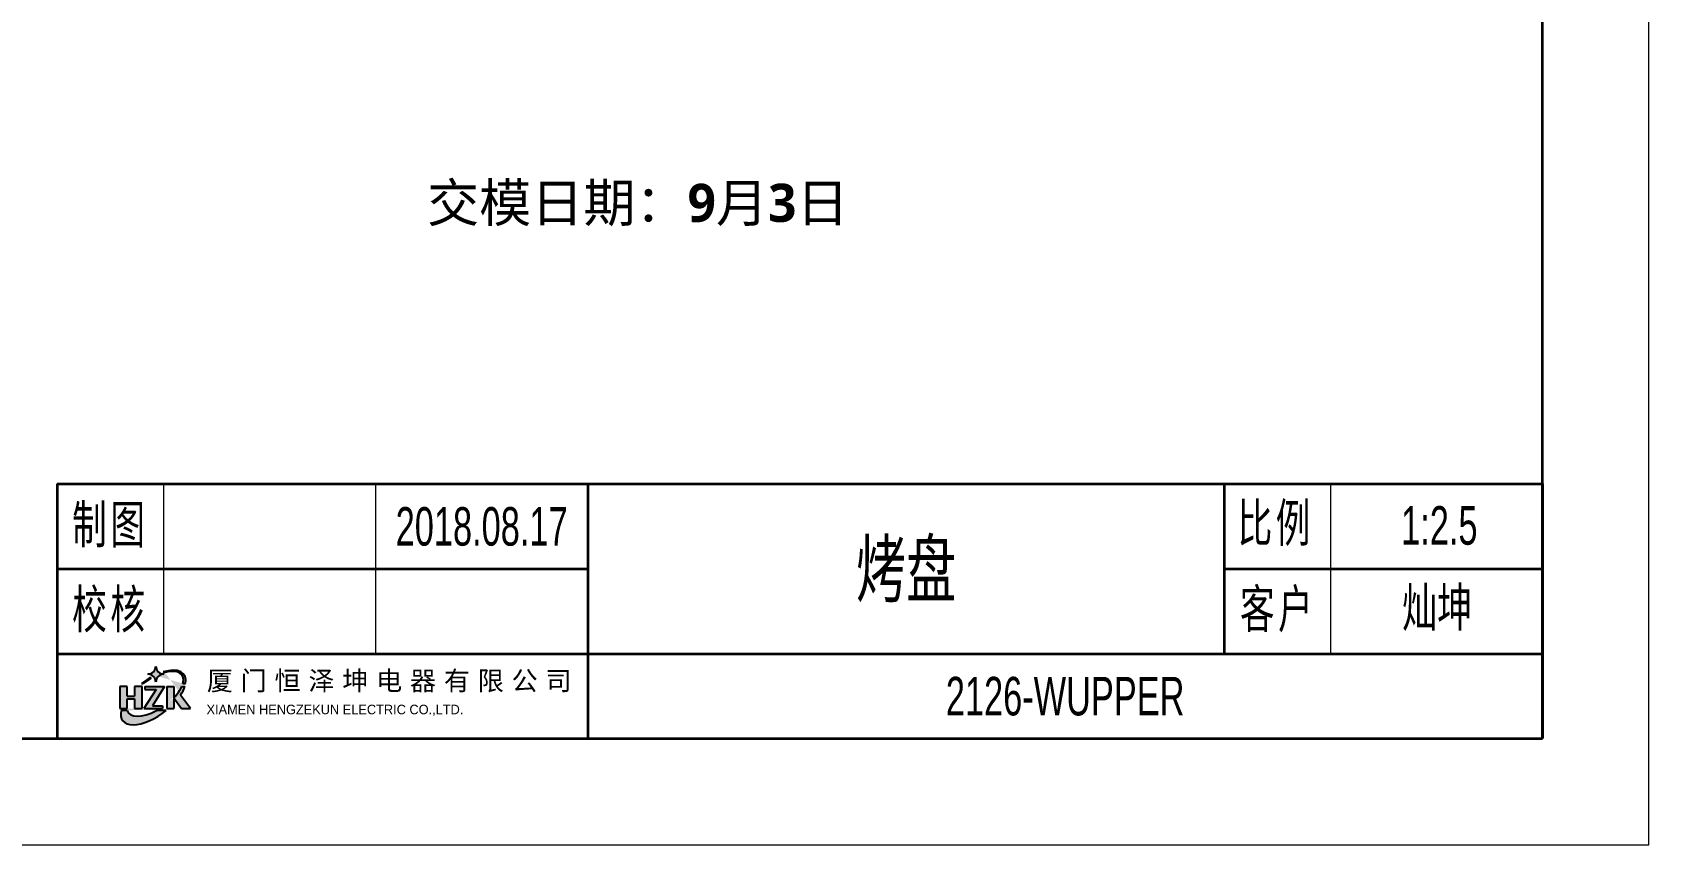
# Model space of a CAD drawing. Header units: millimetres. Extents: x -1286 to 291, y 5350 to 5880.
# Drawn here: x -924.8 to -544, y 5355 to 5546.4 of the extents above; entities that cross this region are included whole.
import ezdxf
from ezdxf.enums import TextEntityAlignment as Align

# ---------------------------------------------------------------- set-up
doc = ezdxf.new("R2010")
doc.units = ezdxf.units.MM
for name, color, linetype, lineweight in [('文字层', 3, 'Continuous', 18), ('粗实线层', 7, 'Continuous', 35), ('细实线层', 7, 'Continuous', 18)]:
    doc.layers.add(name, color=color, linetype=linetype, lineweight=lineweight)
doc.styles.add('标准', font='FSGB2312.ttf', dxfattribs={"width": 0.667})

# ---------------------------------------------------------------- blocks, each defined once
blk = doc.blocks.new('A4图框')
at = {"layer": '粗实线层'}
for p, q in [((138.5, -95), (138.5, 95)), ((-138.5, -95), (138.5, -95))]:
    blk.add_line(p, q, dxfattribs=at)
at = {"layer": '细实线层'}
for p, q in [((148.5, -105), (148.5, 105)), ((-148.5, -105), (148.5, -105))]:
    blk.add_line(p, q, dxfattribs=at)
at = {"layer": '文字层', "style": '标准', "width": 0.667}
blk.add_attdef('图纸编号', text='', height=5.19, rotation=180, dxfattribs=at).set_placement((-113.41, 90), align=Align.MIDDLE_CENTER)
blk = doc.blocks.new('A4标题栏')
h = blk.add_hatch(color=3)
h.dxf.hatch_style = 1
h.paths.add_polyline_path([(-132, 4.92), (-132.71, 4.92), (-132.71, 4.01), (-133.41, 4.01), (-133.41, 4.92), (-134.11, 4.92), (-134.11, 2.82), (-133.41, 2.82), (-133.41, 3.73), (-132.71, 3.73), (-132.71, 2.82), (-132, 2.82)])
h.paths.add_polyline_path([(-129.9, 4.92), (-131.74, 4.92), (-131.74, 4.64), (-130.67, 4.64), (-131.83, 2.82), (-130.07, 2.82), (-130.07, 3.1), (-131.02, 3.1)])
h.paths.add_polyline_path([(-129.02, 4.92), (-129.67, 4.92), (-129.67, 2.82), (-129.02, 2.82)])
edge = h.paths.add_edge_path()
edge.add_ellipse((-130.95, 3.87), major_axis=(-2.89, -2.17), ratio=0.475526, start_angle=127.0084, end_angle=146.5686)
edge.add_line((-127.97, 4.92), (-128.25, 4.92))
edge.add_ellipse((-130.78, 4.22), major_axis=(-2.55, -1.75), ratio=0.462381, start_angle=113.418, end_angle=143.4361, ccw=False)
edge.add_line((-129.02, 3.83), (-128.29, 2.82))
edge.add_line((-128.29, 2.82), (-127.44, 2.82))
edge.add_line((-127.44, 2.82), (-128.39, 4.08))
h.paths.add_polyline_path([(-129.95, 6.08, -0.414214), (-130.71, 6.84, -0.414214), (-131.47, 6.08, -0.414214), (-130.71, 5.32, -0.414214)])
h = blk.add_hatch(color=3)
h.dxf.hatch_style = 1
edge = h.paths.add_edge_path()
edge.add_ellipse((-130.78, 4.22), major_axis=(-2.55, -1.75), ratio=0.462381, start_angle=259.9884, end_angle=277.0287, ccw=False)
edge.add_arc((-131.47, 5.32), 0.495, 47.0815, 59.7575)
edge.add_ellipse((-130.95, 3.87), major_axis=(-2.89, -2.17), ratio=0.475526, start_angle=255.3223, end_angle=271.8023)
edge.add_line((-132.07, 5.18), (-131.89, 5.18))
edge = h.paths.add_edge_path()
edge.add_ellipse((-130.95, 3.87), major_axis=(-2.89, -2.17), ratio=0.475526, start_angle=152.9499, end_angle=232.8461)
edge.add_arc((-129.74, 6.93), 0.709, 246.2468, 261.3719)
edge.add_ellipse((-130.78, 4.22), major_axis=(-2.55, -1.75), ratio=0.462381, start_angle=150.9505, end_angle=232.0867, ccw=False)
edge.add_line((-128.15, 5.18), (-127.9, 5.18))
edge = h.paths.add_edge_path()
edge.add_ellipse((-130.95, 3.87), major_axis=(-2.89, -2.17), ratio=0.475526, start_angle=330.9377, end_angle=453.8146)
edge.add_line((-129.73, 2.64), (-130.63, 2.64))
edge.add_ellipse((-130.78, 4.22), major_axis=(-2.55, -1.75), ratio=0.462381, start_angle=352.501, end_angle=435.4781, ccw=False)
edge.add_line((-133.41, 2.64), (-133.98, 2.64))
h.paths.add_polyline_path([(-124.92, 1.33), (-97.75, 1.33), (-97.75, 2.79), (-124.92, 2.79)], flags=9)
h.paths.add_polyline_path([(-125.19, 3.38), (-97.3, 3.38), (-97.3, 6.3), (-125.19, 6.3)], flags=9)
at = {"color": 3}
for p, q in [((-133.41, 4.92), (-134.11, 4.92)), ((-134.11, 4.92), (-134.11, 2.82)), ((-133.41, 4.01), (-133.41, 4.92)), ((-132.71, 4.92), (-132.71, 4.01)), ((-132, 4.92), (-132.71, 4.92)), ((-132.07, 5.18), (-131.89, 5.18)), ((-132, 2.82), (-132, 4.92)), ((-130.67, 4.64), (-131.83, 2.82)), ((-131.74, 4.92), (-129.9, 4.92)), ((-131.74, 4.92), (-131.74, 4.64)), ((-131.74, 4.64), (-130.67, 4.64)), ((-129.9, 4.92), (-131.02, 3.1)), ((-129.67, 4.92), (-129.02, 4.92)), ((-129.67, 4.92), (-129.67, 2.82)), ((-129.02, 4.92), (-129.02, 2.82)), ((-128.25, 4.92), (-127.97, 4.92)), ((-128.15, 5.18), (-127.9, 5.18)), ((-133.41, 4.01), (-132.71, 4.01)), ((-133.41, 2.82), (-133.41, 3.73)), ((-133.41, 3.73), (-132.71, 3.73)), ((-132.71, 3.73), (-132.71, 2.82)), ((-131.02, 3.1), (-130.07, 3.1)), ((-130.07, 3.1), (-130.07, 2.82)), ((-129.02, 3.83), (-128.29, 2.82)), ((-127.44, 2.82), (-128.39, 4.08)), ((-134.11, 2.82), (-133.41, 2.82)), ((-132.71, 2.82), (-132, 2.82)), ((-131.83, 2.82), (-130.07, 2.82)), ((-129.67, 2.82), (-129.02, 2.82)), ((-128.29, 2.82), (-127.44, 2.82))]:
    blk.add_line(p, q, dxfattribs=at)
for points in [[(-133.41, 2.64), (-133.98, 2.64)], [(-129.73, 2.64), (-130.63, 2.64)]]:
    blk.add_lwpolyline(points, dxfattribs=at)
for centre, radius, start, end in [((-131.47, 6.84), 0.758, 270, 0), ((-129.95, 6.84), 0.758, 180, 270), ((-129.74, 6.93), 0.709, 246.2468, 261.3719), ((-131.47, 5.32), 0.758, 0, 90), ((-131.47, 5.32), 0.495, 47.0815, 59.7575), ((-129.95, 5.32), 0.758, 90, 180)]:
    blk.add_arc(centre, radius, start, end, dxfattribs=at)
for centre, major_axis, ratio, start_param, end_param in [((-130.95, 3.87), (-2.89, -2.17), 0.475526, 2.66948, 4.06393), ((-130.78, 4.22), (-2.55, -1.75), 0.462381, 2.634582, 4.050677), ((-130.95, 3.87), (-2.89, -2.17), 0.475526, 4.456214, 4.743846), ((-130.78, 4.22), (-2.55, -1.75), 0.462381, 4.537653, 4.835062), ((-130.78, 4.22), (-2.55, -1.75), 0.462381, 1.979518, 2.503433), ((-130.95, 3.87), (-2.89, -2.17), 0.475526, 2.216715, 2.558104), ((-130.95, 3.87), (-2.89, -2.17), 0.475526, 5.775953, 7.920559), ((-130.78, 4.22), (-2.55, -1.75), 0.462381, 6.152303, 7.600527)]:
    blk.add_ellipse(centre, major_axis=major_axis, ratio=ratio, start_param=start_param, end_param=end_param, dxfattribs=at)
at = {"layer": '粗实线层'}
for p, q in [((-140, 24), (-140, 0)), ((-140, 24), (0, 24)), ((-90, 24), (-90, 0)), ((-30, 24), (-30, 8)), ((0, 24), (0, 0)), ((0, 24), (0, 8)), ((-140, 16), (-90, 16)), ((-30, 16), (0, 16)), ((-140, 8), (0, 8)), ((-140, 0), (0, 0))]:
    blk.add_line(p, q, dxfattribs=at)
at = {"layer": '细实线层'}
for p, q in [((-130, 24), (-130, 8)), ((-110, 24), (-110, 8)), ((-20, 24), (-20, 8))]:
    blk.add_line(p, q, dxfattribs=at)
at = {"color": 3, "attachment_point": 1}
for s, insert, char_height in [('{\\f汉仪综艺体简|b0|i0|c134|p49;\\T1.3;厦门恒泽坤电器有限公司}', (-125.9, 6.35), 1.8), ('{\\f汉仪综艺体简|b0|i0|c134|p49;XIAMEN HENGZEKUN ELECTRIC CO.,LTD.}', (-125.93, 3.19), 0.9)]:
    blk.add_mtext_dynamic_manual_height_columns(s, width=1520, gutter_width=12.5, heights=[0], dxfattribs=dict(at, insert=insert, char_height=char_height))
at = {"layer": '文字层', "char_height": 3.597, "width": 18, "attachment_point": 5, "line_spacing_factor": 0.963108, "style": '标准'}
for s, insert in [('\\T1.1;制图', (-135, 20)), ('{\\T1.1;比例}', (-25.15, 20.14)), ('\\T1.1;校核', (-135, 12)), ('{\\T1.1;客户}', (-24.93, 12.02))]:
    blk.add_mtext(s, dxfattribs=dict(at, insert=insert))
at = {"layer": '文字层', "style": '标准', "width": 0.667}
for tag, height, p in [('制图签名', 3.63, (-120, 20)), ('制图日期', 3.63, (-100, 20)), ('图纸比例', 3.63, (-9.73, 20.09)), ('图纸名称', 5.19, (-60, 16)), ('校核签名', 3.63, (-120, 12)), ('校核日期', 3.63, (-100, 12)), ('材料', 3.63, (-9.94, 12.38)), ('图纸编号', 3.63, (-45, 4))]:
    blk.add_attdef(tag, text='', height=height, dxfattribs=at).set_placement(p, align=Align.MIDDLE_CENTER)
blk = doc.blocks.new('A4A-B-Marked')
blk.add_blockref('A4图框', (0, 0))
blk.add_blockref('A4标题栏', (138.5, -95)).add_auto_attribs({'图纸编号': '2126-WUPPER', '材料': '灿坤', '制图日期': '2018.08.17', '图纸比例': '1:2.5', '图纸名称': '烤盘'})

msp = doc.modelspace()

# ---------------------------------------------------------------- block references
at = {"lineweight": 18, "xscale": 2.5, "yscale": 2.5, "zscale": 2.5}
msp.add_blockref('A4A-B-Marked', (-915.219, 5617.525), dxfattribs=at)

# ---------------------------------------------------------------- texts
at = {"layer": '文字层', "lineweight": 18, "insert": (-831.835, 5510.768), "char_height": 9, "attachment_point": 1}
msp.add_mtext_dynamic_manual_height_columns('{\\fMicrosoft YaHei|b1|i0|c134|p34;交模日期：9月3日}', width=297.31309, gutter_width=1, heights=[0], dxfattribs=at)

doc.saveas('drawing.dxf')
